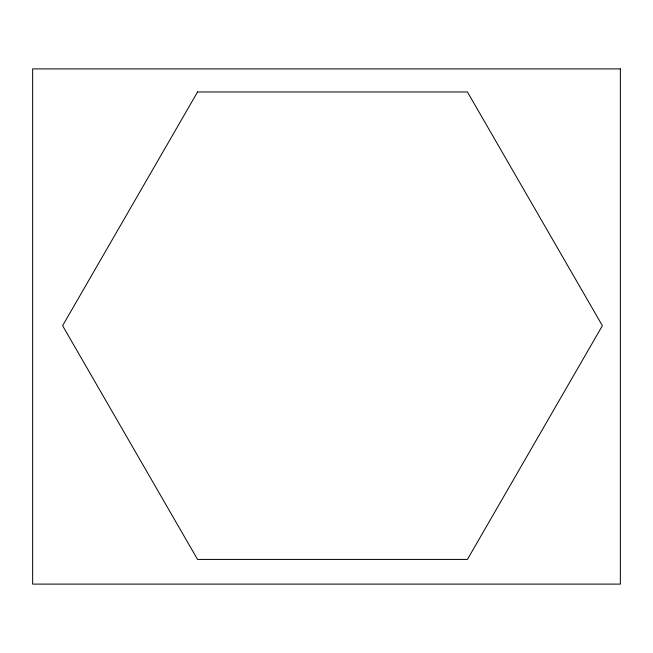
<?xml version="1.0" encoding="UTF-8"?>
<svg xmlns="http://www.w3.org/2000/svg" width="653" height="653" viewBox="0 0 653 653"><rect width="100%" height="100%" fill="white"/><g stroke="black" fill="none" stroke-linecap="round" stroke-linejoin="round"><path stroke-width="0.98" d="M197.549 91.967L62.606 325.7L197.549 559.425L467.434 559.425L602.376 325.7L467.434 91.967L197.549 91.967M620.35 68.892L32.65 68.892L32.65 584.109L620.35 584.109L620.35 68.892"/></g></svg>
